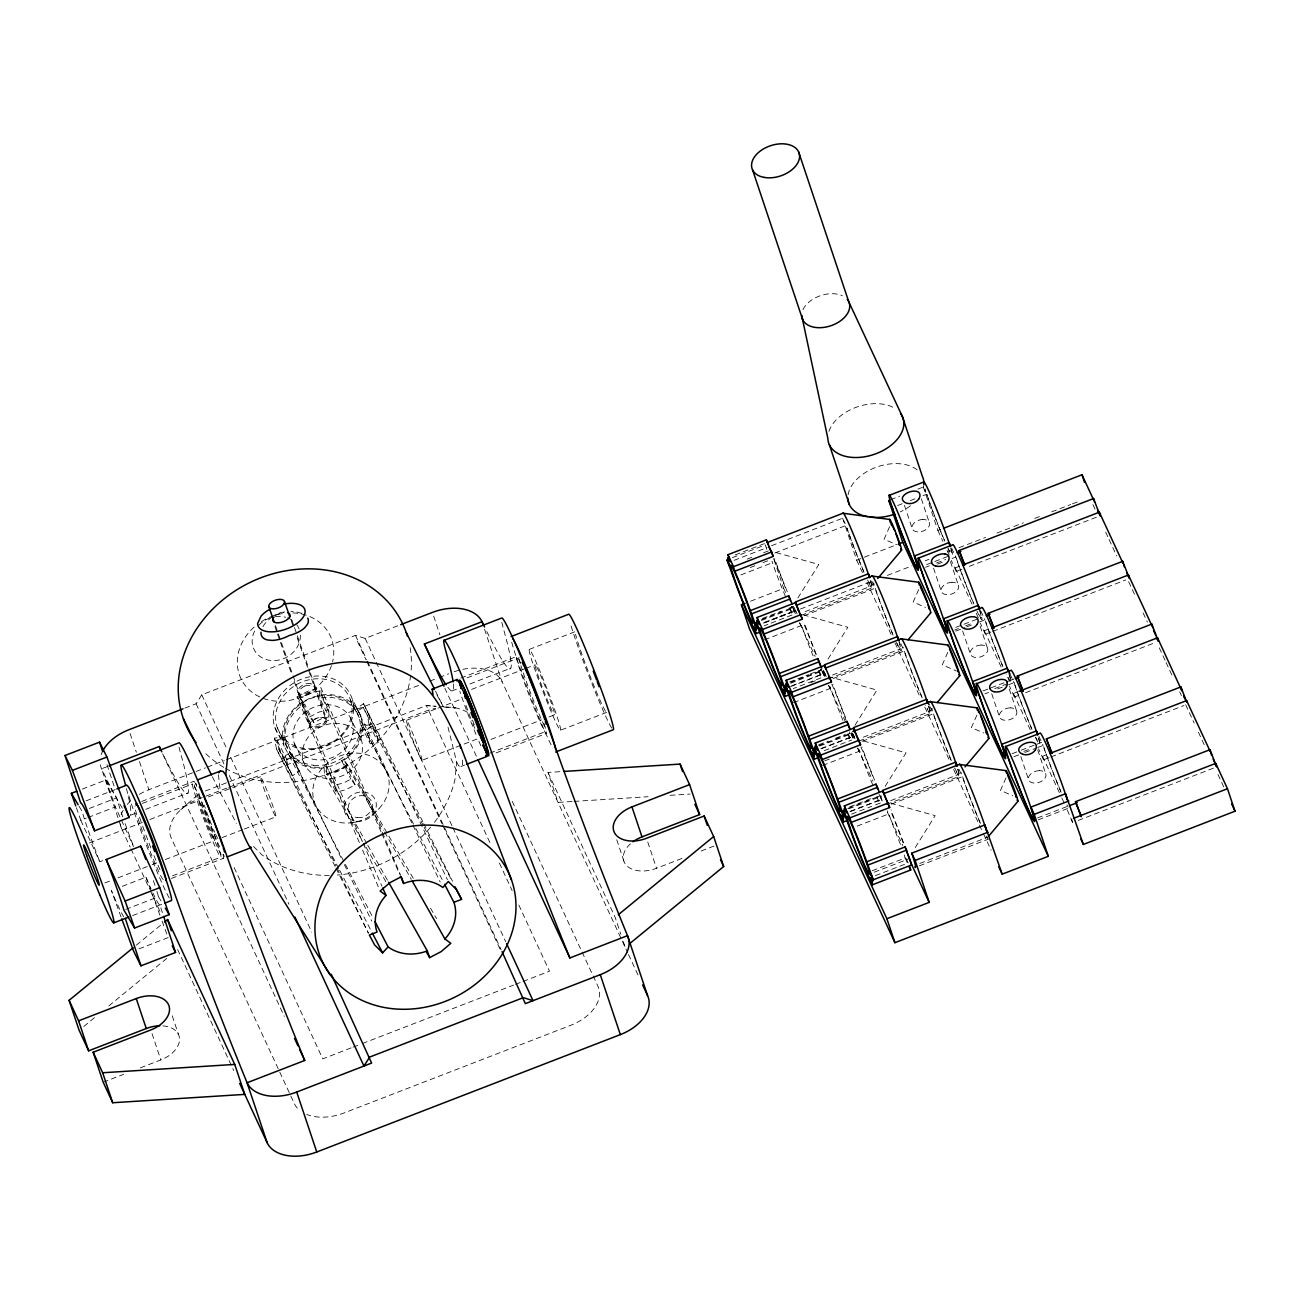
<?xml version="1.0" encoding="UTF-8"?>
<svg xmlns="http://www.w3.org/2000/svg" width="1300" height="1300" viewBox="0 0 1300 1300"><rect width="100%" height="100%" fill="white"/><g stroke="black" fill="none" stroke-linecap="round" stroke-linejoin="round"><path stroke-width="0.75" stroke-dasharray="5 3.75" d="M218.416 774.751L220.512 793.065L236.421 823.387M448.012 727.22L456.723 762.19L454.87 780.13A119.649 103.399 -26.5 0 1 431.941 825.533M889.557 526.825L884.097 539.224L896.399 544.619M918.661 589.615L913.201 602.014L925.486 607.409M947.749 652.405L942.289 664.804L956.345 670.979M976.852 715.195L971.392 727.594L983.694 733.005M1005.956 777.985L1000.48 790.384L1012.781 795.795M263.006 626.681L264.16 624.65A25.074 12.626 -28 0 1 272.642 616.574M797.875 597.984L818.773 564.476L774.816 552.224M828.003 659.1L847.86 627.266L803.92 615.014M855.026 725.238L876.964 690.056L831.106 677.284M885.154 786.354L906.068 752.846L862.111 740.594M915.298 847.47L935.155 815.636L891.215 803.4M184.876 708.11L196.072 703.771L201.76 694.817L355.469 635.391L365.154 638.414L400.644 624.683M873.974 582.985L871.455 585.975L803.416 612.284M932.165 708.565L929.646 711.555L861.608 737.864M456.723 762.19L458.721 765.846L460.882 766.529L462.654 764.351L462.41 760.045M372.027 815.344L378.95 808.746M180.798 809.689L199.68 793.195M136.321 945.165L162.89 923.358M83.817 1026.447L94.754 1017.461M108.826 1005.924L166.676 958.474M289.933 752.668L299.211 771.258L292.402 775.872L283.124 757.283L289.933 752.668L290.777 754.244A39.195 33.865 -26.5 0 0 324.529 766.919L326.511 766.399L335.79 784.972L336.082 792.253L346.011 789.669L355.144 784.891L345.914 766.383L341.64 760.63L343.428 759.606A39.195 33.865 -26.5 0 0 361.303 726.976L360.961 725.221L369.005 724.084L378.284 742.674L370.24 743.795L360.961 725.221M338.748 868.53L281.791 759.086L288.6 754.471A41.259 35.653 -26.5 0 0 324.139 767.812L334.49 765.115L344.029 760.11A41.259 35.653 -26.5 0 0 362.846 725.774L361.091 716.544L351.812 697.954A41.259 35.653 -26.5 0 0 283.936 691.048A41.259 35.653 -26.5 0 0 304.411 749.45A41.259 35.653 -26.5 0 0 351.812 697.954M422.841 821.795L363.529 703.706L356.72 708.321A41.259 35.653 -26.5 0 0 321.197 694.98L310.846 697.678L301.308 702.683A41.259 35.653 -26.5 0 0 282.49 737.019L284.245 746.249L373.214 918.141M369.005 724.084L367.315 715.244L363.139 707.363L356.33 711.977L355.485 710.401A39.195 33.865 -26.5 0 0 321.734 697.742L319.751 698.246L329.03 716.836L321.181 718.884L313.95 722.67L309.676 716.918L300.398 698.344L309.53 693.55L319.459 690.966L328.738 709.556L329.03 716.836M387.481 773.955A39.195 33.865 -26.5 0 0 322.985 767.39A39.195 33.865 -26.5 0 0 342.436 822.851A39.195 33.865 -26.5 0 0 387.481 773.955L365.609 730.551L372.418 725.936L376.594 733.817L378.284 742.674M359.352 842.53L297.034 696.93L308.474 690.934L320.905 687.7L381.582 830.408M313.95 722.67L304.655 704.08L302.835 705.039A39.195 33.865 -26.5 0 0 284.96 737.669C294.791 759.168 302.624 781.349 314.47 802.181M309.676 716.918L318.825 712.14L328.738 709.556M413.254 878.296L348.303 765.863L336.846 771.859L324.431 775.092L324.139 767.812L366.779 843.505M355.144 784.891L350.87 779.139L343.639 782.925L335.79 784.972M345.914 766.383L336.716 771.095L326.804 773.679L336.082 792.253M107.169 766.626L101.595 768.788L121.664 828.734L130.13 847.031M82.274 789.1L105.934 779.951L116.642 797.875A61.896 3.396 68.9 0 0 123.646 819.423M86.125 800.832L115.229 789.587L106.454 763.019M735.215 554.905L757.9 546.13M759.785 545.415L765.456 543.221M732.42 557.651L765.342 544.911L766.935 549.9M89.343 808.438L116.642 797.875M734.11 560.332L767.049 547.592M771.501 545.724L842.644 518.212L845.163 523.656M890.581 499.688L899.681 496.161M917.881 489.125L923.341 487.012L925.86 492.456M139.327 794.398A41.259 26.52 -18.5 0 1 148.899 789.734L205.465 767.861M207.35 767.13L224.315 760.565M226.2 759.834L418.519 685.474M429.845 681.102L437.385 678.194M439.27 677.462L448.695 673.806M747.126 559.114L752.619 557.001M763.604 552.744L769.096 550.631M76.391 807.706L80.811 820.3L86.271 818.188M88.091 817.472L115.391 806.926L133.543 846.641M774.865 552.971L846.008 525.46A41.259 2.259 68.9 0 0 863.98 572.325M897.585 505.521L903.045 503.409M910.325 500.598L915.785 498.485M923.065 495.674L926.705 494.26A41.259 2.259 68.9 0 0 944.678 541.125M529.262 649.399L575.38 631.572A43.322 2.373 68.9 0 0 575.331 633.165M141.716 801.45L193.781 781.332M460.785 678.096L516.555 656.533M750.197 567.564L755.69 565.435M763.003 562.608L768.495 560.495M142.399 803.4L192.595 783.997M467.106 677.852L519.22 657.702M740.854 574.925L771.972 562.9M130.845 815.1L138.287 812.224M145.714 809.347L188.045 792.951M451.766 691.015L458.77 688.285M469.918 683.962L510.835 668.151M205.335 791.001L426.384 705.543L436.15 706.339L426.384 705.543L490.067 842.952M471.608 689.39L523.997 669.142M525.866 668.411L535.226 664.804M226.85 788.06L198.51 799.029A41.259 26.52 -18.5 0 0 171.275 838.029L294.385 1103.684A41.259 26.52 -18.5 0 0 298.594 1109.436M228.735 787.329L425.23 711.36A41.259 26.52 -18.5 0 1 435.549 708.337M89.391 842.92L142.301 822.461M149.857 819.536L198.998 800.54M208.422 796.9L230.734 788.271M232.586 787.556L260.471 776.766M406.494 720.314L436.247 708.809M438.116 708.094L462.28 698.75M750.604 601.201L783.673 588.413L786.224 593.921M842.644 518.212L856.684 560.186L897.26 544.489M923.341 487.012L937.885 530.481L941.623 529.035M80.811 820.3L99.791 861.819L103.431 860.405M762.434 618.426L781.332 611.13M788.889 608.205L794.56 606.011M761.54 619.564L792.659 607.539L795.34 613.746L769.714 623.659M761.508 620.441L794.446 607.701L796.039 612.69M764.465 622.342L791.814 611.78L789.864 607.799M763.214 623.122L794.316 611.097M764.546 622.895L798.558 609.749M800.442 609.017L872.235 581.246M887.347 575.413L911.917 565.906M925.145 560.804L928.915 559.341M947.814 552.029L951.584 550.566M959.14 547.658L985.595 537.42M996.938 533.049L1012.05 527.199M1013.935 526.467L1023.376 522.811M1034.719 518.44L1042.275 515.515M1051.716 511.859L1070.615 504.546M1072.5 503.831L1078.171 501.637M764.221 625.771L767.894 624.358M926.673 564.622L948.513 556.189M104.861 882.944L110.532 880.75M118.089 877.825L150.215 865.41M152.1 864.679L157.771 862.485M165.327 859.56L214.467 840.564A21.45 1.17 68.9 0 0 203.824 810.209A21.45 1.17 68.9 0 0 201.906 810.891A21.45 1.17 68.9 0 0 214.467 840.564M222.024 837.639L242.482 829.741M244.335 829.01L275.957 816.79A21.45 1.17 68.9 0 0 265.298 786.435A21.45 1.17 68.9 0 0 263.396 787.117A21.45 1.17 68.9 0 0 275.957 816.79M421.98 760.337A21.45 1.17 68.9 0 0 411.32 729.983A21.45 1.17 68.9 0 0 409.419 730.665A21.45 1.17 68.9 0 0 421.98 760.337L477.75 738.774M801.06 615.387L872.202 587.892M925.6 567.239L929.24 565.841M936.52 563.03L945.62 559.504M803.969 615.761L875.095 588.25A41.259 2.259 68.9 0 0 893.084 635.115M937.592 564.102L944.873 561.275M952.153 558.464L955.792 557.05A41.259 2.259 68.9 0 0 973.781 603.915M490.945 739.424L541.466 719.891M548.941 716.999L554.564 714.821A26.812 1.463 68.9 0 0 541.255 676.878A26.812 1.463 68.9 0 0 538.85 677.739A26.812 1.463 68.9 0 0 554.564 714.821M122.298 886.307L145.957 877.159A61.896 3.396 68.9 0 0 151.093 888.924M764.465 639.844L801.06 625.69L799.939 622.44M961.805 569.27L956.182 571.447L955.24 567.921L960.846 565.744M969.28 566.378L1096.55 517.173M172.526 875.81L220.87 857.123A39.195 2.145 68.9 0 0 201.419 801.645A39.195 2.145 68.9 0 0 197.909 802.896A39.195 2.145 68.9 0 0 220.87 857.123M489.791 753.139L545.626 731.543M171.47 878.426L223.535 858.292M460.882 766.529L464.571 765.099M496.113 752.911L546.309 733.492M560.511 730.226A43.322 2.373 68.9 0 0 539.012 668.915A43.322 2.373 68.9 0 0 535.145 670.296A43.322 2.373 68.9 0 0 560.511 730.226L606.629 712.4M125.726 909.383L158.486 896.724L162.386 903.24M132.567 915.59L163.166 903.76M789.636 681.947L808.535 674.651M810.42 673.92L821.762 669.533M790.644 682.354L821.746 670.329L824.428 676.536L793.325 688.577M790.611 683.231L823.55 670.491L825.142 675.48M791.749 685.847L820.901 674.57L822.169 678.08M790.481 686.628L825.24 673.189M810.81 682.581L816.303 680.452M832.52 675.074L900.542 648.765M955.76 627.413L981.24 617.565M828.295 678.909L901.306 650.683M954.688 630.045L958.327 628.631M965.608 625.82L972.888 622.992M833.056 678.551L904.199 651.056A41.259 2.259 68.9 0 0 922.188 697.905M955.776 631.117L964.876 627.591M966.696 626.892L972.156 624.78M979.436 621.969L984.896 619.856A41.259 2.259 68.9 0 0 1002.885 666.705M139.002 948.854L168.123 937.592L161.882 920.595M793.569 702.634L830.164 688.48L829.043 685.23M990.892 632.076L985.286 634.238L984.327 630.711L989.95 628.534M992.778 631.345L1125.638 579.979M818.74 744.738L828.181 741.097M835.737 738.173L845.195 734.516M818.691 745.648L850.85 733.119L853.531 739.342L851.403 732.696M819.715 746.021L852.638 733.281L855.319 739.505M820.836 748.637L850.005 737.36L851.256 740.87M821.405 748.702L854.344 735.979M824.249 750.653L851.695 740.041M983.044 690.918L1010.344 680.355M1009.71 680.696L1013.447 679.25M859.251 740.984L930.394 713.472M994.711 688.61L1007.451 683.686M862.16 741.341L933.303 713.846A41.259 2.259 68.9 0 0 951.275 760.695M984.88 693.908L988.52 692.494M997.62 688.984L1006.72 685.457M1008.54 684.759L1014 682.646A41.259 2.259 68.9 0 0 1031.972 729.495M824.688 760.89L830.18 758.778M822.673 765.424L859.267 751.27L858.13 748.02M1018.127 695.581L1014.39 697.028L1013.431 693.501L1017.169 692.055M1025.619 692.689L1154.741 642.769M103.188 1082.217L123.63 1074.304M140.368 1067.836L160.826 1059.922A26.812 17.241 -18.5 0 0 179.562 1038.96A26.812 17.241 -18.5 0 0 159.737 1025.797M630.467 843.814A26.812 17.241 -18.5 0 0 627.006 865.962A26.812 17.241 -18.5 0 0 656.533 868.27L684.418 857.48M701.155 851.013L714.171 845.991M849.729 806.812L872.398 798.038M847.779 808.438L879.954 795.909L882.635 802.133L873.486 805.659M848.803 808.811L881.741 796.087M849.94 811.428L879.109 800.15L877.159 796.185M850.509 811.509L881.611 799.467M851.516 814.158L871.65 806.374M890.711 800.654L958.75 774.345M1012.131 753.707L1019.428 750.896M1021.248 750.197L1035.807 744.559M1036.929 744.217L1042.551 742.056M886.486 804.489L959.498 776.262M1023.815 751.4L1031.095 748.589M891.264 804.148L962.39 776.636A41.259 2.259 68.9 0 0 980.379 823.485M1013.967 756.697L1023.068 753.171M1024.888 752.472L1035.807 748.247M1037.628 747.549L1043.087 745.436A41.259 2.259 68.9 0 0 1061.076 792.285M857.252 826.085L888.355 814.06L887.234 810.81M1049.1 757.656L1043.477 759.817L1042.535 756.291L1048.141 754.13M1050.969 756.925L1183.845 705.559M351.114 1047.898L322.774 1058.866L232.781 864.646M353.015 1047.166L360.571 1044.257M362.456 1043.526L513.597 985.075M515.499 984.344L521.154 982.166M523.055 981.435L549.494 971.197L518.082 903.419M872.235 870.74L905.158 858L904.264 854.977M874.283 872.154L907.985 859.202M875.388 875.631L906.376 863.655M919.815 863.444L987.837 837.151A39.195 2.145 68.9 0 1 987.155 836.924M1037.595 817.911L1066.715 806.65M919.327 865.833L988.601 839.053M1038.342 819.829L1069.299 807.852A41.259 2.259 68.9 0 1 1066.878 804.798M1078.188 820.446L1214.801 767.634M352.365 822.656L360.831 821.21M335.124 866.466L276.559 749.222L274.446 738.14L282.49 737.019L340.811 857.318M423.247 825.516L370.874 724.653L362.846 725.774L414.879 826.67M292.402 775.872L278.931 749.418L277.257 740.561L285.301 739.44M277.257 740.561L286.536 759.135L294.58 758.014M572.049 801.515L558.041 802.409L548.015 772.428L560.024 771.68M574.048 801.401L648.082 796.721M670.101 795.324L690.105 794.056M443.966 706.972L455.683 707.931M301.746 613.356L296.774 612.04A25.074 12.269 -10.7 0 0 290.924 611.553M956.182 571.447L951.259 560.398M985.286 634.238L980.362 623.188M1014.39 697.028L1009.466 685.977M1043.477 759.817L1038.554 748.767M1072.581 822.624L1066.033 807.008M253.533 846.479L261.852 854.75A119.649 103.399 -26.5 0 0 329.225 875.388M300.398 698.344L304.655 704.08M297.034 696.93L301.308 702.683L362.391 841.669M348.303 765.863L344.029 760.11L383.598 830.245M79.138 806.358L82.062 811.249A61.896 3.396 68.9 0 0 99.791 861.819M430.511 908.164L436.605 918.71M324.431 775.092L364.894 845.309M365.918 847.064L386.149 882.164M384.589 832L411.287 879.336M367.77 845.276L387.611 880.474M436.979 694.947L443.381 706.891L435.24 690.576M361.091 716.544L356.72 708.321L412.084 823.485M295.912 765.017L299.211 771.258M278.931 749.418L283.124 757.283M276.559 749.222L281.791 759.086M799.419 622.57L801.06 625.69M828.523 685.36L830.164 688.48M857.626 748.166L859.267 751.27M424.174 827.32L452.221 881.351M339.674 870.318L371.426 931.32M415.805 828.457L443.674 882.505M423.735 823.599L452.562 881.319M363.139 707.363L376.594 733.817M350.35 699.628A39.195 33.865 -26.5 0 1 305.321 748.54A39.195 33.865 -26.5 0 1 285.87 693.062A39.195 33.865 -26.5 0 1 350.35 699.628L365.609 730.551M351.942 721.175A30.94 26.748 -26.5 0 1 316.404 759.801A30.94 26.748 -26.5 0 1 301.048 716.008A30.94 26.748 -26.5 0 1 351.942 721.175L361.238 739.765A30.94 26.748 -26.5 0 1 325.683 778.375A30.94 26.748 -26.5 0 1 310.326 734.581A30.94 26.748 -26.5 0 1 361.238 739.765M341.64 760.63L350.87 779.139M294.304 743.47L303.582 762.044M277.339 727.854L285.691 744.575M274.966 727.675L284.245 746.249M336.017 868.27L368.452 933.205L336.846 867.571M212.355 776.75L220.512 793.065M818.967 670.605L820.901 674.57M848.071 733.395L850.005 737.36M908.196 862.94L904.621 855.303M344.338 864.614L371.735 921.115M274.446 738.14L335.969 865.751M412.961 825.305L440.196 881.985M363.529 703.706L447.427 879.694M1092.91 504.595L1095.461 510.104M1105.682 532.139L1108.234 537.648M1109.079 539.484L1116.733 556.01M1128.644 581.701L1134.608 594.555M1143.106 612.918L1147.364 622.099M1159.275 647.806L1165.239 660.66M1166.084 662.496L1172.031 675.35M1179.701 691.876L1181.391 695.549M1185.649 704.73L1194.164 723.076M1198.421 732.258L1204.369 745.111M1217.986 774.491L1223.934 787.345M951.6 547.999L955.792 557.05M980.704 610.789L984.896 619.856M1009.791 673.579L1014 682.646M1038.895 736.385L1043.087 745.436M937.885 530.481L942.923 541.352M947.115 550.404L949.634 555.847M955.24 567.921L972.026 604.142M976.219 613.194L978.737 618.637M984.327 630.711L1001.959 668.753M1013.431 693.501L1030.217 729.722M1042.535 756.291L1060.995 796.136M1061.84 797.956L1064.359 803.384M871.748 581.019L875.095 588.25M900.851 643.809L904.199 651.056M929.939 706.599L933.303 713.846M959.042 769.389L962.39 776.636M856.684 560.186L862.648 573.04M866.905 582.221L891.572 635.456M894.969 642.801L920.498 697.889M924.755 707.07L950.284 762.141M953.68 769.486L982.605 831.919M983.466 833.755L991.12 850.281M792.188 606.775L795.584 614.12M799.841 623.301L815.165 656.354M821.113 669.191L824.509 676.536L822.315 669.89M828.766 685.717L844.935 720.606M850.899 733.46L853.45 738.969M857.691 748.15L873.015 781.202M878.962 794.056L882.375 801.401M887.477 812.403L902.785 845.455M548.015 772.428L615.16 917.345L620.799 934.196M484.526 629.2L502.076 681.655L627.673 952.673M628.501 954.46L638.446 975.943M512.2 801.271L597.951 986.326A41.259 26.52 -18.5 0 1 570.716 1025.326L343.996 1112.979A41.259 26.52 -18.5 0 1 306.67 1114.441M444.795 688.058L477.132 757.819M499.411 863.102L512.135 890.581M365.154 638.414L375.391 660.481M376.236 662.317L452.075 825.971M452.936 827.808L505.765 941.834M355.469 635.391L366.551 659.295M367.396 661.131L501.183 949.845M357.467 641.371L365.999 659.766M366.844 661.602L441.837 823.436M442.683 825.273L500.63 950.316M201.76 694.817L227.321 749.986M230.734 757.331L311.691 932.035M196.072 703.771L224.201 764.465M229.32 775.499L288.957 904.215M162.646 753.837L284.31 1016.405M130.975 848.867L149.63 889.119M150.475 890.939L161.509 914.729M177.612 949.487L233.707 1070.55M905.158 858L908.261 864.971M876.85 796.949L879.174 802.181M847.746 734.159L850.07 739.391M818.642 671.369L820.966 676.601M789.555 608.579L791.879 613.795M363.204 843.521L381.94 886.161M381.014 831.74L321.197 694.98L320.905 687.7M381.826 833.576L399.604 874.234M824.216 672.051L826.231 676.715M795.795 610.805L797.128 613.925M362.554 850.005L378.527 887.331M382.363 832.26L400.498 874.884M145.957 877.159L151.499 892.271M152.197 894.156L161.2 918.71M121.062 916.971L111.378 890.533A61.896 3.396 68.9 0 0 123.711 916.727M291.817 620.003L293.816 625.658M294.466 627.543L309.709 670.995M310.359 672.88L315.006 686.108M304.882 685.977A9.035 4.42 -10.7 0 1 315.591 687.781L326.723 719.517M291.184 620.685L293.199 626.389M297.196 637.812L325.894 719.648A8.255 4.128 -19.3 0 1 314.827 726.863A8.255 4.128 -19.3 0 1 313.365 719.81A8.255 4.128 -19.3 0 1 325.894 719.648M275.47 625.609L280.8 640.835M281.466 642.736L310.164 724.571M274.918 626.535L276.9 632.206M277.566 634.091L291.476 673.758M294.125 681.314L298.09 692.64M298.691 694.33L309.806 726.05M105.934 779.951L115.391 806.926M1037.741 749.986L1045.655 773.597M1009.255 689L1016.551 710.808M980.151 626.21L987.447 648.017M1020.841 756.519L1028.739 780.146M950.446 561.6L958.36 585.227M991.737 693.729L999.635 717.34M921.359 498.81L929.256 522.438M962.634 630.939L970.548 654.55M933.546 568.133L941.444 591.76M904.443 505.343L912.34 528.97M774.101 559.796L783.673 588.413M647.758 842.042L656.533 868.27M616.753 839.751L624.276 862.225M623.317 941.688L625.186 947.31M433.664 616.151L439.92 634.887M130.081 733.525L136.354 752.261M139.49 761.621L148.899 789.734M172.25 1015.836L178.523 1034.572M152.051 1033.695L160.826 1059.922M162.386 912.616L159.884 905.028A61.896 3.396 68.9 0 1 152.896 892.873M1071.622 819.081L1072.5 822.023M880.506 795.486L882.635 802.133M852.638 733.281L854.766 739.928M793.211 607.1L795.34 613.746M368.777 713.57L370.874 724.653M368.924 736.791L370.24 743.795M286.536 759.135L288.226 767.991M326.511 766.399L326.804 773.679M319.459 690.966L319.751 698.246M163.231 879.401A39.195 2.145 68.9 0 1 147.079 843.57A39.195 2.145 68.9 0 1 134.956 806.276M169.195 897.877A61.896 3.396 68.9 0 1 148.688 851.142A61.896 3.396 68.9 0 1 128.635 795.048M132.925 844.691A61.896 3.396 68.9 0 1 124.832 822.786M153.384 880.653A61.896 3.396 68.9 0 1 155.09 885.739M156.91 891.426A61.896 3.396 68.9 0 1 158.486 896.724M315.591 687.781A9.035 4.42 -10.7 0 1 308.945 694.119M304.671 686.059A9.035 4.55 -28 0 0 298.512 692.461A9.035 4.55 -28 0 0 302.51 695.971A9.197 4.631 -28 0 0 308.831 694.168M292.793 612.901A49.514 42.786 -26.5 0 1 332.572 661.863M331.451 665.665A49.514 42.786 -26.5 0 1 258.099 696.117A49.514 42.786 -26.5 0 1 255.499 625.934M261.446 621.611A49.514 42.786 -26.5 0 1 283.774 613.389M300.365 635.131A24.749 21.385 -26.5 0 1 270.887 660.481A24.749 21.385 -26.5 0 1 254.946 630.5M258.602 625.446A24.749 21.385 -26.5 0 1 269.181 618.28M275.389 616.655A24.749 21.385 -26.5 0 1 285.659 617.273M287.56 617.89A24.749 21.385 -26.5 0 1 292.695 620.669M296.709 624.65A24.749 21.385 -26.5 0 1 299.325 629.59M430.641 827.109A119.649 103.399 -26.5 0 1 337.382 875.014M480.886 745.794A41.259 2.259 68.9 0 1 478.189 739.635M475.995 734.403A41.259 2.259 68.9 0 1 459.859 691.372M410.134 647.644A119.649 103.399 -26.5 0 1 410.898 673.27M410.67 675.269A119.649 103.399 -26.5 0 1 225.501 768.381M223.762 767.358A119.649 103.399 -26.5 0 1 203.612 751.481M217.766 838.5A21.45 1.17 68.9 0 1 215.264 833.495M214.695 832.244A21.45 1.17 68.9 0 1 213.493 829.416M211.51 824.639A21.45 1.17 68.9 0 1 204.327 805.204M224.396 856.44A41.259 2.259 68.9 0 1 223.161 854.263M219.586 846.82A41.259 2.259 68.9 0 1 198.559 792.399M196.625 786.126A41.259 2.259 68.9 0 1 195.861 783.169M275.389 615.696A9.084 4.534 -19.3 0 1 283.839 612.43M284.57 611.959A25.074 12.269 -10.7 0 0 278.184 613.194A25.074 12.626 -28 0 0 273.959 615.664M474.793 728.39A21.45 1.17 68.9 0 1 471.445 720.184M470.779 718.445A21.45 1.17 68.9 0 1 465.628 704.178M310.928 683.767A9.197 4.501 -10.7 0 0 304.119 684.206A9.197 4.631 -28 0 0 298.025 692.608A9.197 4.631 -28 0 0 308.246 692.477A9.197 4.501 -10.7 0 0 313.869 689.666A9.035 4.42 -10.7 0 0 310.976 683.881M923.91 482.836A39.195 25.204 -18.5 0 1 922.821 489.791M910.455 505.749A39.195 25.204 -18.5 0 1 900.283 511.891M848.104 494.796A39.195 25.204 -18.5 0 1 877.679 466.716A39.195 25.204 -18.5 0 1 918.401 470.974M828.913 431.34A39.195 25.204 -18.5 0 1 857.61 406.77A39.195 25.204 -18.5 0 1 895.489 408.769M802.977 309.692A24.749 15.909 -18.5 0 1 842.335 295.734M1060.735 791.148A39.195 2.145 68.9 0 1 1043.656 746.639M980.038 822.347A39.195 2.145 68.9 0 1 961.301 772.72M900.477 844.334A30.94 1.69 68.9 0 1 888.339 812.386M891.638 813.475A30.94 1.69 68.9 0 1 904.069 845.52M1037.14 740.236A39.195 2.145 68.9 0 1 1035.596 737.149M1031.631 728.358A39.195 2.145 68.9 0 1 1012.895 678.73M1038.44 738.091A39.195 2.145 68.9 0 1 1038.749 742.934M957.742 769.291A39.195 2.145 68.9 0 1 954.915 768.349M950.95 759.558A39.195 2.145 68.9 0 1 931.759 708.467M872.722 784.729A30.94 1.69 68.9 0 1 859.251 749.596M860.876 746.883A30.94 1.69 68.9 0 1 873.795 779.383M878.898 796.413A30.94 1.69 68.9 0 1 878.345 796.234M928.639 706.501A39.195 2.145 68.9 0 1 927.355 708.646M921.846 696.767A39.195 2.145 68.9 0 1 903.11 647.14M842.969 720.395A30.94 1.69 68.9 0 1 830.148 686.806M831.773 684.092A30.94 1.69 68.9 0 1 845.877 719.94M849.566 731.835A30.94 1.69 68.9 0 1 849.258 733.444M1008.833 673.53A39.195 2.145 68.9 0 1 1008.036 677.446M1002.544 665.567A39.195 2.145 68.9 0 1 985.465 621.059M979.729 610.74A39.195 2.145 68.9 0 1 978.949 614.656M973.44 602.778A39.195 2.145 68.9 0 1 956.361 558.269M899.031 641.94A39.195 2.145 68.9 0 1 896.708 642.769M892.742 633.977A39.195 2.145 68.9 0 1 873.551 582.871M813.183 655.964A30.94 1.69 68.9 0 1 801.044 624.016M804.342 625.089A30.94 1.69 68.9 0 1 816.774 657.15M820.479 669.045A30.94 1.69 68.9 0 1 820.69 670.832M949.845 551.866A39.195 2.145 68.9 0 1 948.301 548.779M944.336 539.988A39.195 2.145 68.9 0 1 925.161 488.881M950.625 547.95A39.195 2.145 68.9 0 1 951.454 554.548M870.447 580.905A39.195 2.145 68.9 0 1 867.62 579.979M863.655 571.188A39.195 2.145 68.9 0 1 847.08 528.19M785.444 596.359A30.94 1.69 68.9 0 1 771.956 561.21M773.581 558.512A30.94 1.69 68.9 0 1 786.5 591.012M791.375 606.255A30.94 1.69 68.9 0 1 791.05 607.864M903.663 842.904A41.259 2.259 68.9 0 1 891.101 809.851M874.575 780.097A41.259 2.259 68.9 0 1 861.998 747.061M854.961 738.628A41.259 2.259 68.9 0 1 852.41 733.411M845.471 717.308A41.259 2.259 68.9 0 1 832.894 684.271M825.874 675.837A41.259 2.259 68.9 0 1 823.306 670.605M816.367 654.517A41.259 2.259 68.9 0 1 805.074 625.072M787.28 591.727A41.259 2.259 68.9 0 1 774.702 558.691M870.61 580.71A41.259 2.259 68.9 0 1 868.156 581.571M987.87 838.825A41.259 2.259 68.9 0 1 986.18 835.998M898.706 640.266A41.259 2.259 68.9 0 1 896.318 642.379M928.801 706.29A41.259 2.259 68.9 0 1 925.421 705.169M957.905 769.08A41.259 2.259 68.9 0 1 954.525 767.975M949.715 552.126A41.259 2.259 68.9 0 1 947.928 548.389M951.291 549.51A41.259 2.259 68.9 0 1 952.169 556.449M1009.499 675.09A41.259 2.259 68.9 0 1 1006.119 673.969M979.404 609.066A41.259 2.259 68.9 0 1 977.015 611.179M1037.774 741.991A41.259 2.259 68.9 0 1 1035.222 736.775M1038.586 737.88A41.259 2.259 68.9 0 1 1039.464 744.835M605.508 711.23A43.322 2.373 68.9 0 1 589.452 674.554A43.322 2.373 68.9 0 1 575.559 634.286M611.731 728.049A61.896 3.396 68.9 0 1 590.753 680.664A61.896 3.396 68.9 0 1 570.082 622.57M544.586 726.294A39.195 2.145 68.9 0 1 520.926 665.714M520.114 662.967A39.195 2.145 68.9 0 1 519.188 659.149M551.086 744.835A61.896 3.396 68.9 0 1 528.726 691.649A61.896 3.396 68.9 0 1 511.517 641.371M160.03 869.846A41.259 2.259 68.9 0 1 156.618 861.998M155.87 860.259A41.259 2.259 68.9 0 1 152.815 852.8M150.849 847.876A41.259 2.259 68.9 0 1 145.112 832.877M144.398 830.944A41.259 2.259 68.9 0 1 141.732 823.517M141.131 821.795A41.259 2.259 68.9 0 1 138.986 815.425M223.031 854.36A41.259 2.259 68.9 0 1 207.838 823.94A41.259 2.259 68.9 0 1 194.838 782.438M195.406 783.38A41.259 2.259 68.9 0 1 196.836 786.094M179.043 747.077A82.517 4.518 68.9 0 0 180.765 753.919A295.344 16.169 68.9 0 1 162.646 753.545M122.362 808.129A295.344 16.169 68.9 0 1 101.595 768.788A41.259 26.52 -18.5 0 1 100.002 762.028M126.457 788.629A295.344 16.169 68.9 0 1 130.406 815.246M453.407 683.995A295.344 16.169 68.9 0 1 447.314 686.514M474.289 724.75A41.259 2.259 68.9 0 1 472.323 719.729M501.832 622.278A82.517 4.518 68.9 0 0 503.539 629.119A295.344 16.169 68.9 0 1 485.436 628.745M544.017 723.434A41.259 2.259 68.9 0 1 540.199 722.183A41.259 2.259 68.9 0 1 519.61 668.947A41.259 2.259 68.9 0 1 521.658 665.584M101.156 754.715A41.259 26.52 -18.5 0 1 102.359 751.758M121.664 828.734A41.259 26.52 -18.5 0 1 120.218 823.729M121.209 814.661A41.259 26.52 -18.5 0 1 123.175 810.225M127.205 804.456A41.259 26.52 -18.5 0 1 131.17 800.394M454.139 671.742A41.259 26.52 -18.5 0 1 459.323 670.134M462.784 669.337A41.259 26.52 -18.5 0 1 502.076 681.655M445.949 707.168A41.259 26.52 -18.5 0 1 469.219 713.684M309.92 723.564L309.562 724.88A9.084 4.534 -19.3 0 0 321.734 726.245A9.084 4.534 -19.3 0 0 324.009 717.762A9.084 4.534 -19.3 0 0 309.92 723.564M922.903 519.464L920.611 519.724A9.084 5.834 -18.5 0 0 912.909 529.847A9.084 5.834 -18.5 0 0 927.664 528.174A9.084 5.834 -18.5 0 0 922.903 519.464M951.99 582.254L949.715 582.514A9.084 5.834 -18.5 0 0 941.996 592.637A9.084 5.834 -18.5 0 0 956.767 590.964A9.084 5.834 -18.5 0 0 951.99 582.254M981.094 645.044L978.803 645.304A9.084 5.834 -18.5 0 0 971.1 655.428A9.084 5.834 -18.5 0 0 985.871 653.77A9.084 5.834 -18.5 0 0 981.094 645.044M1010.197 707.85L1007.906 708.094A9.084 5.834 -18.5 0 0 1000.204 718.217A9.084 5.834 -18.5 0 0 1014.959 716.56A9.084 5.834 -18.5 0 0 1010.197 707.85M1039.285 770.64L1037.01 770.9A9.084 5.834 -18.5 0 0 1029.291 781.008A9.084 5.834 -18.5 0 0 1044.062 779.35A9.084 5.834 -18.5 0 0 1039.285 770.64M313.674 765.261A39.195 33.865 -26.5 0 0 358.702 716.349A39.195 33.865 -26.5 0 0 294.223 709.784A39.195 33.865 -26.5 0 0 313.674 765.261M356.655 821.291A16.51 14.267 -26.5 0 0 375.619 800.702A16.51 14.267 -26.5 0 0 348.465 797.94A16.51 14.267 -26.5 0 0 356.655 821.291M357.565 817.635A12.383 10.693 -26.5 0 0 371.784 802.181A12.383 10.693 -26.5 0 0 351.423 800.117A12.383 10.693 -26.5 0 0 357.565 817.635"/><path stroke-width="1.5" d="M330.314 974.886L249.73 846.999C236.681 824.85 235.154 798.428 225.729 774.93L227.581 756.99A119.649 103.399 -26.5 0 1 420.599 682.354C439.384 698.929 448.37 723.092 460.021 744.786L511.534 880.051A103.155 89.131 -26.5 0 1 393.023 1008.751A103.155 89.131 -26.5 0 1 341.835 862.761A103.155 89.131 -26.5 0 1 511.534 880.051M1099.264 513.597L1093.592 498.517L959.108 550.517L964.34 564.785M1128.644 576.485L1122.696 561.308L988.211 613.308L993.866 628.404M1157.699 639.503L1151.8 624.097L1017.299 676.097L1022.97 691.194M1093.592 498.517L1093.722 499.46M1186.136 701.171L1186.803 702.293L1180.888 686.904L1046.403 738.904L1051.635 753.171M1122.696 561.308L1123.168 563.436M1213.176 759.2L1215.906 765.082L1209.991 749.694L1075.49 801.694L1081.161 816.774M1151.8 624.097L1152.791 627.803M1180.888 686.904L1181.895 690.592M1209.991 749.694L1210.462 751.822M261.024 632.271L260.942 632.645A24.57 12.366 -28 0 0 267.377 639.941L272.041 640.413A25.074 12.626 -28 0 0 289.315 635.489A25.074 12.269 -10.7 0 0 304.655 627.803L307.304 624.504A24.586 12.025 -10.7 0 0 307.743 618.085M456.999 679.559L432.152 689.163L433.079 694.753M877.744 578.5L901.631 550.062M908.099 639.795L930.719 612.869M937.186 702.585L959.822 675.659M965.039 766.87L988.926 738.449M989.105 835.656L1018.014 801.239M382.752 888.014L386.019 895.424A41.259 35.653 -26.5 0 0 377.033 932.051L369.346 935.009L374.595 944.873L382.623 952.851L388.099 946.904A41.259 35.653 -26.5 0 0 427.294 950.901L429.65 957.645L441.106 951.649L450.808 943.312L444.909 938.958L412.279 881.091M218.676 772.785L220.545 770.981L223.194 771.469L225.729 774.93M159.737 1025.797A26.812 17.241 -18.5 0 0 146.266 1028.528L88.627 1050.822L79.121 1030.283L69.095 1000.318L133.185 947.733M164.45 922.074L167.586 919.523L234.731 1064.424L244.757 1094.389L112.694 1102.741L103.188 1082.217L93.161 1052.236L150.8 1029.957A26.812 17.241 -18.5 0 0 168.496 1004.591A26.812 17.241 -18.5 0 0 136.24 998.562L78.601 1020.841L69.095 1000.318M618.28 914.778L713.651 836.534L704.145 816.01L646.506 838.289A26.812 17.241 -18.5 0 1 614.25 832.26A26.812 17.241 -18.5 0 1 631.946 806.894L689.585 784.615L699.628 814.596L641.989 836.875A26.812 17.241 -18.5 0 0 632.97 841.766M629.883 943.459L723.678 866.515L713.651 836.534M116.87 788.954L126.75 785.119L128.359 786.776A61.896 3.396 68.9 0 1 155.171 849.241A61.896 3.396 68.9 0 1 171.405 900.575L164.824 903.11M183.007 708.841L128.83 729.771A41.259 26.52 -18.5 0 0 103.123 750.279M400.644 624.683L432.413 612.414A41.259 26.52 -18.5 0 1 482.024 621.709A295.344 16.169 68.9 0 0 484.591 627.023M65 755.495L99.564 742.154L106.925 757.039L129.171 817.44L94.591 830.814A61.896 3.396 68.9 0 0 80.665 802.945L65 755.495L72.426 770.364L94.591 830.814M72.426 770.364L106.925 757.039M109.037 765.911L159.234 746.509A295.344 16.169 68.9 0 0 161.801 751.822M443.95 686.221L424.385 643.988L482.024 621.709L483.275 625.446M121.258 765.131L178.896 742.836A82.517 4.518 68.9 0 1 227.207 856.976L238.566 888.826A259.87 14.235 68.9 0 0 304.736 1060.459L247.081 1082.754L267.15 1142.7A41.259 26.52 -18.5 0 0 316.761 1151.995L620.344 1034.621A41.259 26.52 -18.5 0 0 647.579 995.621L627.51 935.659A259.87 14.235 68.9 0 1 561.356 764.026L549.997 732.176A82.517 4.518 68.9 0 0 501.686 618.036L444.048 640.331M75.757 805.903L71.354 793.325L76.814 791.212M511.046 636.545L568.685 614.25A61.896 3.396 68.9 0 1 594.197 670.832A61.896 3.396 68.9 0 1 613.324 729.706L555.669 752.001M756.048 633.62L748.361 615.761A39.195 2.145 68.9 0 1 734.11 579.394L726.928 559.764L729.609 565.988L729.186 564.655A39.195 2.145 68.9 0 1 729.966 560.739L730.454 561.746L727.935 554.71L766.366 539.841L773.273 556.367L734.841 571.22L735.459 572.617A39.195 2.145 68.9 0 1 749.726 608.985L756.909 628.615L754.227 622.391L754.65 623.724A39.195 2.145 68.9 0 1 753.87 627.624L753.529 626.567L756.048 633.62L759.688 632.206M767.341 542.49L842.936 513.256L889.623 519.447M889.054 495.43L923.634 482.056M734.841 571.22L733.492 566.686L771.908 551.834M197.47 779.903L220.545 770.981M1073.491 818.366L1215.727 763.376L1227.476 788.726L1235 811.216L894.92 942.695L749.434 628.729L741.406 604.76L745.079 603.33M899.112 543.774L902.801 542.36L1048.288 856.326L1002.186 874.153L998.774 866.807M943.508 528.32L1081.99 474.776L1093.739 500.126M106.178 859.511L140.757 846.154L159.737 887.673L169.195 914.648L134.615 928.021L123.906 910.081A61.896 3.396 68.9 0 0 106.178 859.511L125.157 901.046L134.615 928.021M750.295 610.626L788.71 595.758L792.074 603.817M751.936 613.73L790.351 598.878M870.074 577.395L868.384 573.771L795.372 601.997L797.062 605.621M902.801 542.36L888.761 500.386L892.125 507.634A41.259 2.259 68.9 0 0 913.331 561.762A41.259 2.259 68.9 0 0 914.501 555.945L949.081 542.571L950.755 546.195M785.151 696.41L777.465 678.551A39.195 2.145 68.9 0 1 763.214 642.184L756.015 622.554L758.696 628.778L758.274 627.445A39.195 2.145 68.9 0 1 759.054 623.529L759.541 624.536L757.039 617.5L795.454 602.648L802.376 619.158L763.945 634.026L764.562 635.408A39.195 2.145 68.9 0 1 778.814 671.775L786.012 691.405L783.331 685.181L783.754 686.514A39.195 2.145 68.9 0 1 782.974 690.43L782.633 689.358L785.151 696.41L788.791 694.996M796.445 605.28L872.04 576.046L918.726 582.238M918.158 558.22L952.737 544.846A39.195 2.145 68.9 0 1 963.609 566.914A39.195 2.145 68.9 0 1 979.274 609.278M957.125 552.955L960.862 551.492M763.945 634.026L762.58 629.476L801.011 614.624M962.715 565.029L1099.329 512.2L1122.842 562.916M227.305 856.846L251.339 847.551L249.73 846.999M466.424 764.384L486.753 756.519M125.157 901.046L159.737 887.673M113.766 922.854L128.928 916.987M779.383 673.416L817.814 658.564L821.746 668.249M781.024 676.536L819.455 661.668M899.161 640.185L897.487 636.561L824.476 664.788L826.15 668.411M914.501 555.945L921.212 570.424A41.259 2.259 68.9 0 0 942.435 624.553A41.259 2.259 68.9 0 0 943.605 618.735L978.185 605.361L979.859 608.985M814.239 759.2L806.569 741.341A39.195 2.145 68.9 0 1 792.301 704.974L785.119 685.36L787.8 691.567L787.378 690.235A39.195 2.145 68.9 0 1 788.158 686.335L788.645 687.326L786.126 680.29L824.558 665.438L831.464 681.947L793.033 696.816L793.666 698.197A39.195 2.145 68.9 0 1 807.918 734.565L815.1 754.195L812.419 747.971L812.841 749.304A39.195 2.145 68.9 0 1 812.061 753.22L811.72 752.164L814.239 759.2L817.895 757.786M825.549 668.07L901.144 638.836L947.814 645.028M947.245 621.01L981.841 607.636A39.195 2.145 68.9 0 1 992.241 628.615A39.195 2.145 68.9 0 1 1007.874 670.459M986.229 615.745L989.966 614.299M793.033 696.816L791.684 692.266L830.115 677.414M991.819 627.819L1128.432 574.99L1151.93 625.706M121.761 918.856L133.543 950.966L140.952 965.835L175.549 952.461L163.638 916.403M808.486 736.206L846.917 721.354L850.265 729.398M810.128 739.326L848.559 724.457M929.11 704.779L926.591 699.351L853.58 727.577L855.254 731.201M943.605 618.735L950.316 633.23A41.259 2.259 68.9 0 0 971.539 687.342A41.259 2.259 68.9 0 0 972.693 681.525L1007.289 668.151L1009.791 673.579M843.342 821.99L835.656 804.131A39.195 2.145 68.9 0 1 821.405 767.78L814.222 748.15L816.904 754.358L816.481 753.041A39.195 2.145 68.9 0 1 817.261 749.125L817.749 750.116L815.23 743.08L853.661 728.227L860.568 744.754L822.136 759.606L822.754 761.004A39.195 2.145 68.9 0 1 837.021 797.355L844.204 816.985L841.523 810.761L841.945 812.094A39.195 2.145 68.9 0 1 841.165 816.01L840.824 814.954L843.342 821.99L846.983 820.576M852.751 731.591L930.231 701.642L976.917 707.834M976.349 683.8L1010.929 670.442A39.195 2.145 68.9 0 1 1021.8 692.494A39.195 2.145 68.9 0 1 1037.481 734.858M1015.316 678.535L1019.07 677.089M822.136 759.606L820.788 755.072L859.202 740.204M444.909 938.958A41.259 35.653 -26.5 0 0 453.895 902.33L461.581 899.356L455.032 886.746M1019.038 691.324L1157.536 637.796L1181.781 690.658M837.59 798.996L876.005 784.144L879.369 792.188M839.231 802.116L877.646 787.264M957.369 765.765L955.679 762.141L882.667 790.367L884.358 793.991M972.693 681.525L979.404 696.02A41.259 2.259 68.9 0 0 1000.626 750.133A41.259 2.259 68.9 0 0 1001.796 744.315L1036.376 730.941L1038.05 734.565M909.464 866.466L910.715 869.976L872.446 884.78L864.76 866.921A39.195 2.145 68.9 0 1 850.509 830.57L843.31 810.94L845.991 817.148L845.569 815.831A39.195 2.145 68.9 0 1 846.349 811.915L846.836 812.923L844.334 805.87L882.749 791.017L889.671 807.544L851.24 822.396L851.858 823.794A39.195 2.145 68.9 0 1 866.109 860.145L873.307 879.775L911.722 864.923L905.109 846.934L866.678 861.786M883.74 793.65L959.335 764.433L1006.021 770.624M1005.452 746.606L1040.033 733.233A39.195 2.145 68.9 0 1 1051.342 756.405A39.195 2.145 68.9 0 1 1067.024 799.126M851.24 822.396L849.875 817.863L888.306 802.994M1050.01 753.399L1186.624 700.586L1210.138 751.303M477.977 759.655L569.871 957.954L627.51 935.659A41.259 26.52 -18.5 0 1 600.275 974.675L525.346 1003.649L502.044 951.681M868.319 864.906L906.75 850.054M914.859 867.051A41.259 2.259 68.9 0 0 911.771 853.174L984.783 824.931L1002.186 874.153M1001.796 744.315L1008.508 758.81A41.259 2.259 68.9 0 0 1029.73 812.939A41.259 2.259 68.9 0 0 1030.9 807.105L1065.48 793.731L1083.371 844.447L1227.476 788.726M125.596 785.298A295.344 16.169 68.9 0 0 123.126 776.197A82.517 4.518 68.9 0 1 132.974 786.581A82.517 4.518 68.9 0 1 169.569 879.255L180.928 911.105A259.87 14.235 68.9 0 0 247.081 1082.754A41.259 26.52 -18.5 0 0 296.709 1092.049L371.637 1063.075L331.289 974.334M911.771 853.174L915.135 860.405L988.146 832.179M1030.9 807.105L1034.247 814.352L1068.828 800.979M1069.77 805.561L1077.261 802.669M741.406 604.76L886.892 918.726L929.175 902.379L915.135 860.405M564.021 771.42L680.079 764.091L689.585 784.615M93.161 1052.236L102.668 1072.76L234.731 1064.424M432.152 689.163L433.956 689.553M1129.212 578.467L1128.432 574.99M929.013 608.969L928.086 604.793M386.019 895.424L380.12 891.069L389.838 882.733L401.277 876.736L403.65 883.48A41.259 35.653 -26.5 0 1 442.829 887.461L448.305 881.514L456.332 889.492L461.581 899.356M959.108 550.517L964.892 564.98M988.211 613.308L993.996 627.77M1017.299 676.097L1023.246 691.275M1046.403 738.904L1052.188 753.35M1075.49 801.694L1081.291 816.14M1100.109 515.678L1098.24 511.843M1157.878 640.559L1158.479 641.322L1157.536 637.796M1216.069 766.139L1216.686 766.903L1215.727 763.376M949.536 648.928L958.23 671.109M957.596 670.898L958.1 671.759M979.144 712.579L978.51 712.367M1015.788 796.494L1016.519 797.404L1007.597 775.158M165.295 908.131L169.195 914.648M71.354 793.325L78.163 804.733M426.611 952.38L429.65 957.645M388.602 882.245L427.294 950.901M1127.929 575.591L1128.368 576.404M1157.455 639.194L1156.447 637.114M372.352 933.124L382.623 952.851M375.082 921.733L388.099 946.904M444.6 884.309L453.895 902.33M406.266 632.58L434.33 688.756M183.381 718.738L211.461 774.93M172.25 945.864L175.549 952.461M898.625 543.758L899.405 545.317M985.92 732.128L986.7 733.704M768.869 546.894L773.273 556.367M799.273 612.332L795.454 602.648M856.164 735.264L858.114 739.229M909.09 866.645L910.715 869.976M727.935 554.71L733.492 566.686M757.039 617.5L762.58 629.476M786.126 680.29L791.684 692.266M815.23 743.08L820.788 755.072M844.334 805.87L849.875 817.863M1098.841 512.785L1097.557 509.909M1231.604 803.871L1235 811.216M1080.852 839.02L1083.371 844.447M912.145 865.654L929.175 902.379M694.866 804.326L699.628 814.596M720.509 859.674L723.678 866.515M642.606 984.88L647.579 995.621M506.61 943.67L533.033 1000.675L523.347 997.653L369.639 1057.079L363.951 1066.049L294.938 917.085M159.234 746.509L160.94 750.165M294.515 1038.424L297.928 1045.769M299.618 1049.441L304.736 1060.459M239.671 1083.388L267.15 1142.7M1214.622 763.019L1215.435 764.822M1156.431 637.423L1157.244 639.242M889.671 807.544L882.749 791.017M858.926 741.065L860.568 744.754M829.01 676.439L831.464 681.947M799.906 613.649L802.376 619.158M400.416 876.086L403.65 883.48M1185.551 699.904L1184.072 696.41M1126.645 572.699L1127.344 574.324M911.722 864.923L905.109 846.934M873.307 879.775L870.626 873.568L871.049 874.884A39.195 2.145 68.9 0 1 870.269 878.8L869.928 877.744L872.446 884.78M980.883 716.332L987.415 734.614M894.693 530.595L891.117 523.283L891.605 525.428M1154.985 633.62L1155.749 635.489M1183.618 695.565L1184.609 698.019M1153.555 630.273L1154.53 632.775M895.862 533.52L900.039 545.529M927.193 602.225L920.303 586.788M1210.983 753.383L1211.649 755.219M1123.688 564.996L1124.354 566.849M853.661 728.227L855.546 733.509M824.558 665.438L825.809 668.947M766.366 539.841L768.251 545.122M284.521 601.656A8.255 4.128 -19.3 0 1 273.455 608.871A8.255 4.128 -19.3 0 1 271.993 601.819A8.255 4.128 -19.3 0 1 284.521 601.656L289.851 616.883M268.791 606.58L274.137 621.806M876.005 784.144L877.711 789.019M846.917 721.354L849.176 727.854M817.814 658.564L820.072 665.064M788.71 595.758L790.416 600.649M1094.08 500.646L1094.6 502.206M1081.99 474.776L1084.493 482.267M1034.247 814.352L1048.288 856.326M798.622 151.905L848.77 301.779L902.346 416.471L922.399 476.418A39.195 25.204 -18.5 0 1 923.91 482.836M752.521 169.731L802.669 319.605M829.335 444.698L849.388 504.66M886.892 918.726L894.92 942.695M704.145 816.01L707.281 825.37M680.079 764.091L682.581 771.582M631.946 806.894L641.989 836.875M600.275 974.675L620.344 1034.621M296.709 1092.049L316.761 1151.995M167.586 919.523L171.34 930.751M136.24 998.562L146.266 1028.528M102.668 1072.76L112.694 1102.741M78.601 1020.841L88.627 1050.822M99.564 742.154L102.7 751.644M125.287 918.401L140.952 965.835M1186.624 700.586L1187.176 702.309M1099.329 512.2L1100.288 515.726M460.021 744.786L460.622 748.215M124.036 805.675A61.896 3.396 68.9 0 1 129.171 817.44M140.757 846.154A61.896 3.396 68.9 0 1 145.746 859.3M152.571 845.926A39.195 2.145 68.9 0 1 154.7 851.597M456.95 681.07A41.259 2.259 68.9 0 1 473.996 717.275A41.259 2.259 68.9 0 1 485.696 755.414M196.056 742.576A119.649 103.399 -26.5 0 1 248.268 583.342A119.649 103.399 -26.5 0 1 407.452 636.236M199.388 786.63A41.259 2.259 68.9 0 1 222.592 845.748M223.161 847.486A41.259 2.259 68.9 0 1 224.526 852.02M283.514 604.175A24.749 12.383 -19.3 0 1 305.045 612.446A24.749 12.383 -19.3 0 1 280.28 630.793A24.749 12.383 -19.3 0 1 257.676 623.317L261.137 616.021A24.749 12.383 -19.3 0 1 270.043 609.131M287.69 612.722A9.084 4.534 -19.3 0 1 287.901 619.076A9.084 4.534 -19.3 0 1 276.217 622.733A9.084 4.534 -19.3 0 1 273.959 617.012M470.941 712.481A21.45 1.17 68.9 0 1 472.989 717.649M894.936 514.069A39.195 25.204 -18.5 0 1 869.359 517.026M867.604 516.75A39.195 25.204 -18.5 0 1 847.876 498.241M900.64 413.595A39.195 25.204 -18.5 0 1 874.055 454.415A39.195 25.204 -18.5 0 1 827.824 438.279L801.71 315.559A24.749 15.909 -18.5 0 0 831.431 325.553A24.749 15.909 -18.5 0 0 847.259 299.39M1006.655 773.5A16.51 0.91 68.9 0 1 1012.342 784.29A16.51 0.91 68.9 0 1 1017.055 800.004M959.335 764.433A39.195 2.145 68.9 0 1 970.661 787.605A39.195 2.145 68.9 0 1 986.326 830.326M1006.818 681.736A9.197 6.776 -17.7 0 1 1006.298 687.066A9.035 6.662 -17.7 0 1 994.337 691.681M994.11 691.779A9.197 6.776 -17.7 0 1 989.69 688.366M989.917 688.269A9.197 4.94 -19.1 0 1 996.288 680.485A9.197 4.94 -19.1 0 1 1007.045 681.655M977.551 710.71A16.51 0.91 68.9 0 1 983.239 721.484A16.51 0.91 68.9 0 1 987.951 737.214M930.231 701.642A39.195 2.145 68.9 0 1 941.102 723.694A39.195 2.145 68.9 0 1 956.784 766.058M947.944 645.986A16.51 0.91 68.9 0 1 954.931 660.709A16.51 0.91 68.9 0 1 958.847 674.424M901.144 638.836A39.195 2.145 68.9 0 1 911.999 660.904A39.195 2.145 68.9 0 1 927.68 703.267M935.919 566.183A9.197 6.776 -17.7 0 1 931.499 562.77M944.612 553.962A9.197 4.94 -19.1 0 1 948.626 556.156A9.197 6.776 -17.7 0 1 948.09 561.486A9.035 6.662 -17.7 0 1 936.13 566.101M931.726 562.689A9.197 4.94 -19.1 0 1 935.009 556.497A9.197 4.94 -19.1 0 1 944.84 553.881M919.36 585.114A16.51 0.91 68.9 0 1 924.267 593.921A16.51 0.91 68.9 0 1 930.426 612.771M872.04 576.046A39.195 2.145 68.9 0 1 882.911 598.114A39.195 2.145 68.9 0 1 898.576 640.477M923.926 484.315A39.195 2.145 68.9 0 1 932.717 499.85A39.195 2.145 68.9 0 1 950.186 546.488M890.256 522.324A16.51 0.91 68.9 0 1 895.96 533.114A16.51 0.91 68.9 0 1 900.656 548.844M842.936 513.256A39.195 2.145 68.9 0 1 853.807 535.324A39.195 2.145 68.9 0 1 869.489 577.688M868.384 573.771A41.259 2.259 68.9 0 1 869.602 577.476M984.783 824.931A41.259 2.259 68.9 0 1 986.992 831.87M897.487 636.561A41.259 2.259 68.9 0 1 898.706 640.266M955.679 762.141A41.259 2.259 68.9 0 1 956.898 765.846M926.591 699.351A41.259 2.259 68.9 0 1 927.794 703.056M1065.48 793.731A41.259 2.259 68.9 0 1 1067.69 800.67M978.185 605.361A41.259 2.259 68.9 0 1 979.404 609.066M949.081 542.571A41.259 2.259 68.9 0 1 950.3 546.276M1036.376 730.941A41.259 2.259 68.9 0 1 1037.595 734.646M464.1 693.258A26.812 1.463 68.9 0 1 477.246 722.231A26.812 1.463 68.9 0 1 480.317 736.775M479.651 735.345A26.812 1.463 68.9 0 1 477.441 730.242M465.497 698.457A26.812 1.463 68.9 0 1 464.734 695.89M593.239 671.174A43.322 2.373 68.9 0 1 596.57 679.949M597.204 681.671A43.322 2.373 68.9 0 1 599.04 686.709M522.129 662.236A39.195 2.145 68.9 0 1 524.062 666.315M524.794 667.908A39.195 2.145 68.9 0 1 528.044 675.366M528.742 677.008A39.195 2.145 68.9 0 1 544.781 719.615M545.317 721.273A39.195 2.145 68.9 0 1 546.244 724.262M483.096 745.258A39.195 2.145 68.9 0 0 485.225 742.641A39.195 2.145 68.9 0 0 466.001 692.64A39.195 2.145 68.9 0 0 461.354 688.74A41.259 2.259 68.9 0 1 465.319 690.722A41.259 2.259 68.9 0 1 486.021 744.559A41.259 2.259 68.9 0 1 482.82 745.046M512.639 638.202A61.896 3.396 68.9 0 1 536.559 693.128A61.896 3.396 68.9 0 1 555.734 749.726M136.094 805.122A41.259 2.259 68.9 0 1 151.174 836.306A41.259 2.259 68.9 0 1 165.896 880.587M569.871 957.954A259.87 14.235 68.9 0 1 503.701 786.305L492.359 754.455A82.517 4.518 68.9 0 0 455.764 661.781A82.517 4.518 68.9 0 0 445.9 651.398A295.344 16.169 68.9 0 1 453.131 681.899M446.111 684.791A295.344 16.169 68.9 0 1 424.385 643.988M99.84 894.985L94.153 881.173A61.896 3.396 68.9 0 1 70.021 808.08A61.896 3.396 68.9 0 1 106.86 897.292A61.896 3.396 68.9 0 1 99.84 894.985M86.629 855.465A21.45 1.17 68.9 0 0 99.19 885.138A21.45 1.17 68.9 0 0 88.546 854.766A21.45 1.17 68.9 0 0 86.629 855.465M764.01 177.369A24.749 15.909 -18.5 0 0 799.581 155.968A24.749 15.909 -18.5 0 0 763.116 149.126A24.749 15.909 -18.5 0 0 764.01 177.369M1009.076 760.012A39.195 2.145 68.9 0 0 1033.273 819.097A39.195 2.145 68.9 0 0 1016.763 769.762A39.195 2.145 68.9 0 0 1009.076 760.012M1035.385 749.856A9.197 6.776 -17.7 0 0 1035.921 744.526A9.035 4.859 -19.1 0 0 1028.658 742.446A9.035 4.859 -19.1 0 0 1019.947 746.964A9.197 4.94 -19.1 0 0 1019.021 751.059A9.197 6.776 -17.7 0 0 1023.441 754.488A9.035 6.662 -17.7 0 0 1035.385 749.856M849.908 827.239A30.94 1.69 68.9 0 0 869.017 873.876A30.94 1.69 68.9 0 0 855.985 834.941A30.94 1.69 68.9 0 0 849.908 827.239M979.972 697.222A39.195 2.145 68.9 0 0 1004.169 756.291A39.195 2.145 68.9 0 0 987.675 706.972A39.195 2.145 68.9 0 0 979.972 697.222M820.82 764.449A30.94 1.69 68.9 0 0 839.914 811.086A30.94 1.69 68.9 0 0 826.898 772.151A30.94 1.69 68.9 0 0 820.82 764.449M791.716 701.659A30.94 1.69 68.9 0 0 810.826 748.296A30.94 1.69 68.9 0 0 797.794 709.361A30.94 1.69 68.9 0 0 791.716 701.659M950.869 634.433A39.195 2.145 68.9 0 0 975.065 693.501A39.195 2.145 68.9 0 0 958.571 644.183A39.195 2.145 68.9 0 0 950.869 634.433M977.194 624.276A9.197 6.776 -17.7 0 0 977.714 618.946A9.197 4.94 -19.1 0 0 973.716 616.753A9.035 4.859 -19.1 0 0 961.756 621.384A9.197 4.94 -19.1 0 0 960.814 625.479A9.197 6.776 -17.7 0 0 965.234 628.891A9.035 6.662 -17.7 0 0 977.194 624.276M921.781 571.642A39.195 2.145 68.9 0 0 945.977 630.711A39.195 2.145 68.9 0 0 929.467 581.392A39.195 2.145 68.9 0 0 921.781 571.642M762.613 638.869A30.94 1.69 68.9 0 0 781.722 685.506A30.94 1.69 68.9 0 0 768.69 646.571A30.94 1.69 68.9 0 0 762.613 638.869M892.678 508.836A39.195 2.145 68.9 0 0 916.874 567.921A39.195 2.145 68.9 0 0 900.38 518.602A39.195 2.145 68.9 0 0 892.678 508.836M919.002 498.68A9.197 6.776 -17.7 0 0 919.523 493.366A9.035 4.859 -19.1 0 0 912.259 491.27A9.035 4.859 -19.1 0 0 903.549 495.788A9.197 4.94 -19.1 0 0 902.623 499.899A9.197 6.776 -17.7 0 0 907.042 503.311A9.035 6.662 -17.7 0 0 919.002 498.68M733.525 576.079A30.94 1.69 68.9 0 0 752.619 622.716A30.94 1.69 68.9 0 0 739.602 583.781A30.94 1.69 68.9 0 0 733.525 576.079"/></g></svg>
